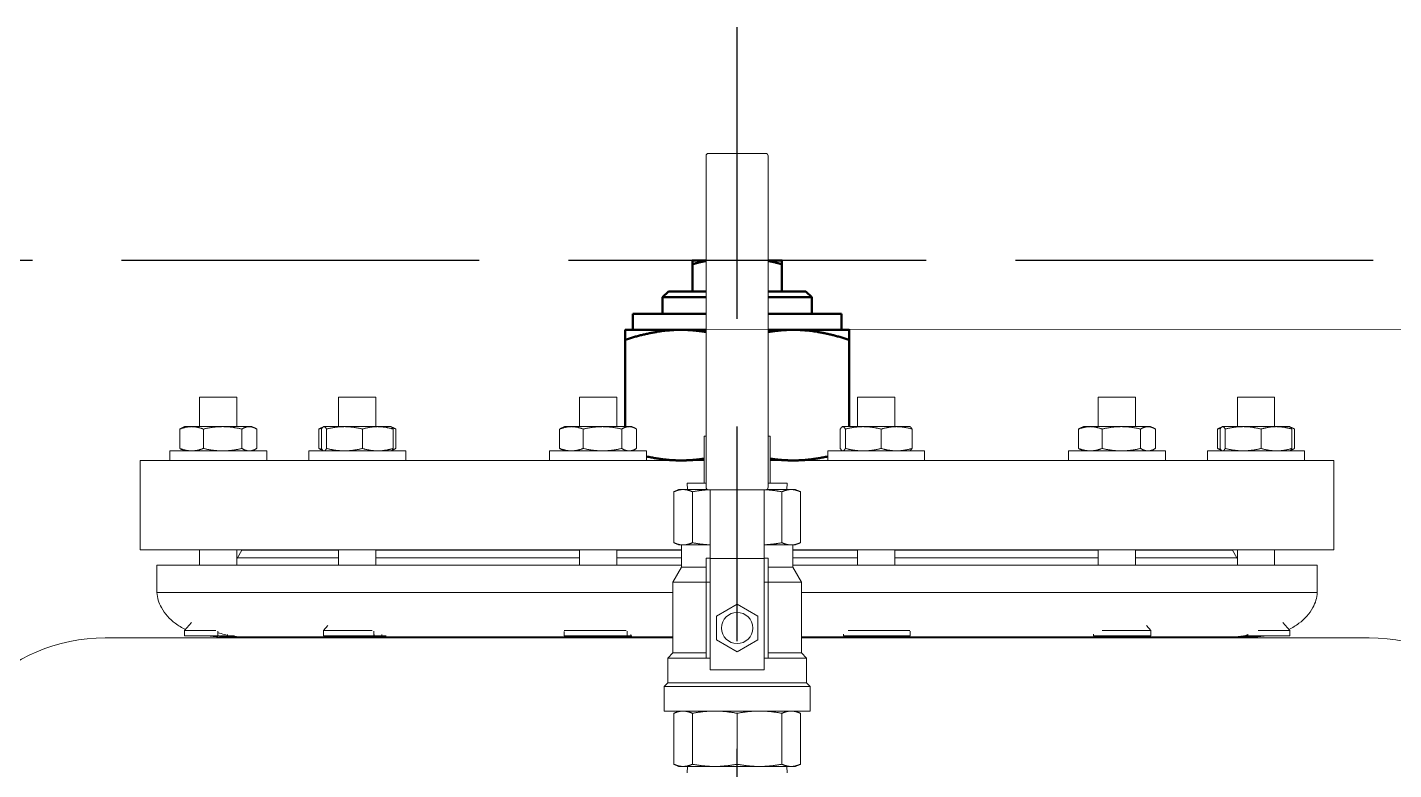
# Model space of a CAD drawing. Header units: inches. Extents: x 20 to 536, y 8 to 344.
# Drawn here: x 107.14 to 118.59, y 139.74 to 145.96 of the extents above; entities that cross this region are included whole.
import ezdxf

# ---------------------------------------------------------------- set-up
doc = ezdxf.new("R2010")
doc.units = ezdxf.units.IN
doc.header["$LTSCALE"] = 16
doc.header["$MEASUREMENT"] = 0
doc.linetypes.add('CHAIN', pattern=[0.7087, 0.4724, -0.0591, 0.1181, -0.0591])
doc.linetypes.add('DASHED_SPACE', pattern=[0.2067, 0.1654, -0.0413])
doc.layers.add('Centerline', color=5, linetype='CHAIN', lineweight=25, true_color=0x0000ff)
doc.layers.add('Sketch Geometry (ANSI)', color=7, linetype='Continuous', lineweight=25)
doc.layers.add('Visible (ANSI)', color=7, linetype='Continuous', lineweight=50)

msp = doc.modelspace()

# ---------------------------------------------------------------- linework, layer by layer
at = {"layer": 'Centerline', "ltscale": 0.952448}
msp.add_line((113.09041, 46.31921), (113.09041, 145.96279), dxfattribs=at)
at = {"layer": 'Sketch Geometry (ANSI)', "linetype": 'DASHED_SPACE', "ltscale": 1.132117}
msp.add_line((148.37187, 144.0098), (24.81537, 144.0098), dxfattribs=at)
at = {"layer": 'Visible (ANSI)', "linetype": 'Continuous', "lineweight": 18}
for p, q in [((112.83028, 144.88543), (112.83028, 144.85562)), ((112.83028, 144.85562), (112.83028, 142.10911)), ((112.85116, 144.90631), (113.32966, 144.90631)), ((113.35054, 144.85562), (113.35054, 144.88543)), ((113.35054, 142.10911), (113.35054, 144.85562)), ((108.9, 142.86379), (108.5875, 142.86379)), ((108.5875, 142.61679), (108.5875, 142.86379)), ((108.9, 142.61679), (108.9, 142.86379)), ((110.06468, 142.86379), (109.75218, 142.86379)), ((109.75218, 142.61679), (109.75218, 142.86379)), ((110.06468, 142.61679), (110.06468, 142.86379)), ((112.08198, 142.86379), (111.76948, 142.86379)), ((111.76948, 142.61679), (111.76948, 142.86379)), ((112.08198, 142.61679), (112.08198, 142.86379)), ((114.41135, 142.86379), (114.09885, 142.86379)), ((114.09885, 142.61679), (114.09885, 142.86379)), ((114.41135, 142.61679), (114.41135, 142.86379)), ((116.42864, 142.86379), (116.11614, 142.86379)), ((116.11614, 142.61679), (116.11614, 142.86379)), ((116.42864, 142.61679), (116.42864, 142.86379)), ((117.59333, 142.86379), (117.28083, 142.86379)), ((117.28083, 142.61679), (117.28083, 142.86379)), ((117.59333, 142.61679), (117.59333, 142.86379)), ((108.42148, 142.4341), (108.42148, 142.59649)), ((108.46225, 142.61679), (108.43905, 142.60598)), ((108.52042, 142.61679), (108.46225, 142.61679)), ((108.78049, 142.61679), (108.52042, 142.61679)), ((108.61936, 142.4341), (108.61936, 142.59649)), ((109.00382, 142.61679), (108.78049, 142.61679)), ((108.94162, 142.4341), (108.94162, 142.59649)), ((109.02525, 142.61679), (109.00382, 142.61679)), ((109.02525, 142.61679), (109.04844, 142.60598)), ((109.06601, 142.4341), (109.06601, 142.59649)), ((109.58616, 142.4341), (109.58616, 142.59649)), ((109.6245, 142.61566), (109.60374, 142.60598)), ((109.60813, 142.4341), (109.60813, 142.59649)), ((109.62693, 142.61679), (109.6245, 142.61566)), ((109.62934, 142.61679), (109.62693, 142.61679)), ((109.80071, 142.61679), (109.62934, 142.61679)), ((109.65055, 142.4341), (109.65055, 142.59649)), ((110.0798, 142.61679), (109.80071, 142.61679)), ((109.95086, 142.4341), (109.95086, 142.59649)), ((110.18993, 142.61679), (110.0798, 142.61679)), ((110.18993, 142.61679), (110.19236, 142.61566)), ((110.19236, 142.61566), (110.21313, 142.60598)), ((110.20874, 142.4341), (110.20874, 142.59649)), ((110.2307, 142.4341), (110.2307, 142.59649)), ((111.60346, 142.4341), (111.60346, 142.59649)), ((111.64423, 142.61679), (111.62103, 142.60598)), ((111.7024, 142.61679), (111.64423, 142.61679)), ((111.96247, 142.61679), (111.7024, 142.61679)), ((111.80134, 142.4341), (111.80134, 142.59649)), ((112.1858, 142.61679), (111.96247, 142.61679)), ((112.1236, 142.4341), (112.1236, 142.59649)), ((112.20723, 142.61679), (112.1858, 142.61679)), ((112.20723, 142.61679), (112.23042, 142.60598)), ((112.24799, 142.4341), (112.24799, 142.59649)), ((112.81482, 142.53758), (112.81482, 142.14387)), ((112.83028, 142.53758), (112.81482, 142.53758)), ((113.366, 142.53758), (113.35054, 142.53758)), ((113.366, 142.53758), (113.366, 142.14387)), ((113.95479, 142.4341), (113.95479, 142.59649)), ((113.9736, 142.61679), (113.97117, 142.61566)), ((113.97601, 142.61679), (113.9736, 142.61679)), ((114.14737, 142.61679), (113.97601, 142.61679)), ((113.99722, 142.4341), (113.99722, 142.59649)), ((114.42646, 142.61679), (114.14737, 142.61679)), ((114.29753, 142.4341), (114.29753, 142.59649)), ((114.5366, 142.61679), (114.42646, 142.61679)), ((114.5366, 142.61679), (114.53903, 142.61566)), ((114.5554, 142.4341), (114.5554, 142.59649)), ((115.95013, 142.4341), (115.95013, 142.59649)), ((115.99089, 142.61679), (115.9677, 142.60598)), ((116.04906, 142.61679), (115.99089, 142.61679)), ((116.30914, 142.61679), (116.04906, 142.61679)), ((116.148, 142.4341), (116.148, 142.59649)), ((116.53246, 142.61679), (116.30914, 142.61679)), ((116.47027, 142.4341), (116.47027, 142.59649)), ((116.55389, 142.61679), (116.53246, 142.61679)), ((116.55389, 142.61679), (116.57709, 142.60598)), ((116.59466, 142.4341), (116.59466, 142.59649)), ((117.11481, 142.4341), (117.11481, 142.59649)), ((117.15315, 142.61566), (117.13239, 142.60598)), ((117.13677, 142.4341), (117.13677, 142.59649)), ((117.15558, 142.61679), (117.15315, 142.61566)), ((117.15799, 142.61679), (117.15558, 142.61679)), ((117.32935, 142.61679), (117.15799, 142.61679)), ((117.1792, 142.4341), (117.1792, 142.59649)), ((117.60844, 142.61679), (117.32935, 142.61679)), ((117.47951, 142.4341), (117.47951, 142.59649)), ((117.71858, 142.61679), (117.60844, 142.61679)), ((117.71858, 142.61679), (117.72101, 142.61566)), ((117.72101, 142.61566), (117.74177, 142.60598)), ((117.73738, 142.4341), (117.73738, 142.59649)), ((117.75935, 142.4341), (117.75935, 142.59649)), ((109.14975, 142.41379), (108.33775, 142.41379)), ((108.33775, 142.41379), (108.33775, 142.33379)), ((108.46225, 142.41379), (108.43905, 142.42461)), ((109.02525, 142.41379), (109.04844, 142.42461)), ((109.14975, 142.41379), (109.14975, 142.33379)), ((110.31443, 142.41379), (109.50243, 142.41379)), ((109.50243, 142.41379), (109.50243, 142.33379)), ((109.6245, 142.41493), (109.60374, 142.42461)), ((109.62693, 142.41379), (109.6245, 142.41493)), ((110.18993, 142.41379), (110.19236, 142.41493)), ((110.19236, 142.41493), (110.21313, 142.42461)), ((110.31443, 142.41379), (110.31443, 142.33379)), ((112.33173, 142.41379), (111.51973, 142.41379)), ((111.51973, 142.41379), (111.51973, 142.33379)), ((111.64423, 142.41379), (111.62103, 142.42461)), ((112.20723, 142.41379), (112.23042, 142.42461)), ((112.33173, 142.41379), (112.33173, 142.33379)), ((114.6611, 142.41379), (113.8491, 142.41379)), ((113.8491, 142.41379), (113.8491, 142.33379)), ((113.9736, 142.41379), (113.97117, 142.41493)), ((114.5366, 142.41379), (114.53903, 142.41493)), ((114.6611, 142.41379), (114.6611, 142.33379)), ((116.67839, 142.41379), (115.86639, 142.41379)), ((115.86639, 142.41379), (115.86639, 142.33379)), ((115.99089, 142.41379), (115.9677, 142.42461)), ((116.55389, 142.41379), (116.57709, 142.42461)), ((116.67839, 142.41379), (116.67839, 142.33379)), ((117.84308, 142.41379), (117.03108, 142.41379)), ((117.03108, 142.41379), (117.03108, 142.33379)), ((117.15315, 142.41493), (117.13239, 142.42461)), ((117.15558, 142.41379), (117.15315, 142.41493)), ((117.71858, 142.41379), (117.72101, 142.41493)), ((117.72101, 142.41493), (117.74177, 142.42461)), ((117.84308, 142.41379), (117.84308, 142.33379)), ((108.09041, 142.33379), (112.81482, 142.33379)), ((108.09041, 142.33379), (108.09041, 141.58379)), ((113.366, 142.33379), (118.09041, 142.33379)), ((118.09041, 142.33379), (118.09041, 141.58379)), ((112.60041, 142.08976), (112.56004, 142.07094)), ((112.56004, 142.07094), (112.56004, 141.64459)), ((112.63771, 142.08976), (112.60041, 142.08976)), ((112.8433, 142.08976), (112.63771, 142.08976)), ((112.83028, 142.14387), (112.67176, 142.14387)), ((112.67345, 142.08976), (112.67176, 142.14387)), ((112.71538, 142.07094), (112.71538, 141.64459)), ((113.32966, 142.08823), (112.85116, 142.08823)), ((112.86421, 142.08823), (112.86421, 141.51119)), ((113.31661, 141.51119), (113.31661, 142.08823)), ((113.54311, 142.08976), (113.33752, 142.08976)), ((113.50906, 142.14387), (113.35054, 142.14387)), ((113.46544, 142.07094), (113.46544, 141.64459)), ((113.50737, 142.08976), (113.50906, 142.14387)), ((113.58041, 142.08976), (113.54311, 142.08976)), ((113.58041, 142.08976), (113.62078, 142.07094)), ((113.62078, 142.07094), (113.62078, 141.64459)), ((112.60041, 141.62576), (112.56004, 141.64459)), ((112.60041, 141.62576), (112.63771, 141.62576)), ((112.62491, 141.44016), (112.62491, 141.62576)), ((112.63771, 141.62576), (112.86421, 141.62576)), ((113.31661, 141.62576), (113.54311, 141.62576)), ((113.54311, 141.62576), (113.58041, 141.62576)), ((113.55591, 141.44016), (113.55591, 141.62576)), ((113.58041, 141.62576), (113.62078, 141.64459)), ((108.09041, 141.58379), (112.62491, 141.58379)), ((108.5875, 141.45579), (108.5875, 141.58379)), ((108.9, 141.45579), (108.9, 141.58379)), ((108.9413, 141.58065), (108.90425, 141.51648)), ((109.75218, 141.51648), (108.90425, 141.51648)), ((109.75218, 141.58065), (108.9413, 141.58065)), ((109.75218, 141.45579), (109.75218, 141.58379)), ((110.06468, 141.45579), (110.06468, 141.58379)), ((111.76948, 141.58065), (110.06468, 141.58065)), ((111.76948, 141.51648), (110.06468, 141.51648)), ((111.76948, 141.45579), (111.76948, 141.58379)), ((112.08198, 141.45579), (112.08198, 141.58379)), ((112.62491, 141.58065), (112.08198, 141.58065)), ((112.62491, 141.51648), (112.08198, 141.51648)), ((112.83028, 141.51575), (112.83028, 141.31418)), ((112.83028, 141.51575), (112.86421, 141.51575)), ((113.31661, 141.51119), (112.86421, 141.51119)), ((112.86421, 141.51119), (112.86421, 140.75926)), ((113.31661, 141.51575), (113.35054, 141.51575)), ((113.31661, 140.75926), (113.31661, 141.51119)), ((113.35054, 141.31418), (113.35054, 141.51575)), ((113.55591, 141.58379), (118.09041, 141.58379)), ((114.09885, 141.58065), (113.55591, 141.58065)), ((114.09885, 141.51648), (113.55591, 141.51648)), ((114.09885, 141.45579), (114.09885, 141.58379)), ((114.41135, 141.45579), (114.41135, 141.58379)), ((116.11614, 141.58065), (114.41135, 141.58065)), ((116.11614, 141.51648), (114.41135, 141.51648)), ((116.11614, 141.45579), (116.11614, 141.58379)), ((116.42864, 141.45579), (116.42864, 141.58379)), ((117.23952, 141.58065), (116.42864, 141.58065)), ((117.27657, 141.51648), (116.42864, 141.51648)), ((117.23952, 141.58065), (117.27657, 141.51648)), ((117.28083, 141.45579), (117.28083, 141.58379)), ((117.59333, 141.45579), (117.59333, 141.58379)), ((112.62491, 141.45579), (108.23041, 141.45579)), ((108.23041, 141.2276), (108.23041, 141.45579)), ((112.62491, 141.44016), (112.55218, 141.31418)), ((112.83028, 141.44016), (112.62491, 141.44016)), ((113.55591, 141.44016), (113.35054, 141.44016)), ((117.95041, 141.45579), (113.55591, 141.45579)), ((113.55591, 141.44016), (113.62865, 141.31418)), ((117.95041, 141.2276), (117.95041, 141.45579)), ((112.83028, 141.31418), (112.55218, 141.31418)), ((112.55218, 140.72047), (112.55218, 141.31418)), ((112.83028, 141.31418), (112.83028, 140.67683)), ((112.83028, 141.31418), (112.86421, 141.31418)), ((113.31661, 141.31418), (113.35054, 141.31418)), ((113.35054, 140.67683), (113.35054, 141.31418)), ((113.62865, 141.31418), (113.35054, 141.31418)), ((113.62865, 140.72047), (113.62865, 141.31418)), ((112.55218, 141.2276), (108.23041, 141.2276)), ((117.95041, 141.2276), (113.62865, 141.2276)), ((112.91641, 141.03022), (113.09041, 141.13068)), ((112.91641, 140.82931), (112.91641, 141.03022)), ((113.09041, 141.13068), (113.26441, 141.03022)), ((113.26441, 141.03022), (113.26441, 140.82931)), ((108.51975, 140.97686), (108.45975, 140.90783)), ((108.72433, 140.90783), (108.45975, 140.90783)), ((108.45975, 140.86379), (108.45975, 140.90783)), ((109.66082, 140.9497), (109.62443, 140.90783)), ((110.03328, 140.90783), (109.62443, 140.90783)), ((109.62443, 140.86379), (109.62443, 140.90783)), ((112.16139, 140.90783), (111.64239, 140.90783)), ((114.53843, 140.90783), (114.01943, 140.90783)), ((116.55639, 140.90783), (116.14754, 140.90783)), ((116.52, 140.9497), (116.55639, 140.90783)), ((116.55639, 140.86379), (116.55639, 140.90783)), ((117.72108, 140.90783), (117.4565, 140.90783)), ((117.66107, 140.97686), (117.72108, 140.90783)), ((117.72108, 140.86379), (117.72108, 140.90783)), ((112.55218, 140.84663), (107.79609, 140.84663)), ((108.73877, 140.86379), (108.45975, 140.86379)), ((108.73877, 140.86379), (108.73877, 140.9022)), ((108.75521, 140.85579), (108.88107, 140.85579)), ((108.82205, 140.86379), (108.76153, 140.86379)), ((108.82205, 140.87614), (108.82205, 140.86379)), ((108.87996, 140.86379), (108.82205, 140.86379)), ((108.92651, 140.85579), (109.96353, 140.85579)), ((110.0461, 140.86379), (109.62443, 140.86379)), ((110.0461, 140.86379), (110.0461, 140.9022)), ((110.11274, 140.86379), (110.0461, 140.86379)), ((110.08765, 140.85579), (111.88383, 140.85579)), ((110.11274, 140.87614), (110.11274, 140.86379)), ((110.151, 140.86379), (110.11274, 140.86379)), ((111.64173, 140.86379), (111.64173, 140.90033)), ((112.16915, 140.86379), (111.64173, 140.86379)), ((112.05339, 140.85579), (112.55218, 140.85579)), ((112.16915, 140.86379), (112.16915, 140.9022)), ((112.2013, 140.86379), (112.16915, 140.86379)), ((112.2013, 140.87614), (112.2013, 140.86379)), ((112.20965, 140.86379), (112.2013, 140.86379)), ((113.09041, 140.72885), (112.91641, 140.82931)), ((113.26441, 140.82931), (113.09041, 140.72885)), ((113.62865, 140.85579), (114.12744, 140.85579)), ((118.38473, 140.84663), (113.62865, 140.84663)), ((113.98211, 140.87864), (113.98211, 140.86379)), ((114.53905, 140.86379), (113.98211, 140.86379)), ((114.29699, 140.85579), (116.09317, 140.85579)), ((114.53905, 140.86379), (114.53905, 140.9022)), ((116.07513, 140.87864), (116.07513, 140.86379)), ((116.55639, 140.86379), (116.07513, 140.86379)), ((116.2173, 140.85579), (117.25432, 140.85579)), ((117.29975, 140.85579), (117.42561, 140.85579)), ((117.36839, 140.86379), (117.33138, 140.86379)), ((117.36839, 140.87864), (117.36839, 140.86379)), ((117.72108, 140.86379), (117.36839, 140.86379)), ((112.55218, 140.72047), (112.50854, 140.67683)), ((112.83028, 140.67683), (112.50854, 140.67683)), ((112.50854, 140.47061), (112.50854, 140.67683)), ((112.83028, 140.72047), (112.55218, 140.72047)), ((112.86421, 140.67683), (112.83028, 140.67683)), ((112.86421, 140.57994), (112.86421, 140.75926)), ((113.31661, 140.75926), (113.31661, 140.57994)), ((113.35054, 140.67683), (113.31661, 140.67683)), ((113.62865, 140.72047), (113.35054, 140.72047)), ((113.67229, 140.67683), (113.35054, 140.67683)), ((113.62865, 140.72047), (113.67229, 140.67683)), ((113.67229, 140.47061), (113.67229, 140.67683)), ((113.31661, 140.57994), (112.86421, 140.57994)), ((112.50854, 140.47061), (112.47791, 140.43999)), ((113.67229, 140.47061), (112.50854, 140.47061)), ((113.67229, 140.47061), (113.70291, 140.43999)), ((113.70291, 140.43999), (112.47791, 140.43999)), ((112.47791, 140.23376), (112.47791, 140.43999)), ((113.70291, 140.23376), (113.70291, 140.43999)), ((113.70291, 140.23376), (112.47791, 140.23376)), ((112.60041, 140.23376), (112.56004, 140.21494)), ((113.58041, 140.23376), (113.62078, 140.21494)), ((112.56004, 139.78859), (112.56004, 140.21494)), ((112.71538, 139.78859), (112.71538, 140.21494)), ((113.09041, 139.78859), (113.09041, 140.21494)), ((113.46544, 139.78859), (113.46544, 140.21494)), ((113.62078, 139.78859), (113.62078, 140.21494)), ((112.60041, 139.76976), (112.56004, 139.78859)), ((112.60041, 139.76976), (112.63771, 139.76976)), ((112.63771, 139.76976), (112.9029, 139.76976)), ((112.67345, 139.76976), (112.67176, 139.71565)), ((112.9029, 139.76976), (113.27793, 139.76976)), ((113.27793, 139.76976), (113.54311, 139.76976)), ((113.50737, 139.76976), (113.50906, 139.71565)), ((113.54311, 139.76976), (113.58041, 139.76976)), ((113.58041, 139.76976), (113.62078, 139.78859))]:
    msp.add_line(p, q, dxfattribs=at)
at = {"layer": 'Visible (ANSI)'}
for p, q in [((112.83028, 144.0098), (112.71541, 144.0098)), ((113.46541, 144.0098), (113.35054, 144.0098)), ((112.71541, 143.75065), (112.71541, 143.9763)), ((113.46541, 143.75065), (113.46541, 143.9763)), ((112.51541, 143.75065), (112.46541, 143.70065)), ((112.83028, 143.70065), (112.46541, 143.70065)), ((112.46541, 143.56179), (112.46541, 143.70065)), ((112.51541, 143.75065), (112.83028, 143.75065)), ((113.35054, 143.75065), (113.66541, 143.75065)), ((113.71541, 143.70065), (113.35054, 143.70065)), ((113.66541, 143.75065), (113.71541, 143.70065)), ((113.71541, 143.56179), (113.71541, 143.70065)), ((112.83028, 143.56179), (112.21541, 143.56179)), ((112.21541, 143.56179), (112.21541, 143.42779)), ((113.96541, 143.56179), (113.35054, 143.56179)), ((113.96541, 143.56179), (113.96541, 143.42779)), ((112.62166, 143.42779), (112.15291, 143.42779)), ((112.83028, 143.42779), (112.62166, 143.42779)), ((113.55916, 143.42779), (113.35054, 143.42779)), ((114.02791, 143.42779), (113.55916, 143.42779)), ((112.15291, 143.34406), (112.15291, 142.61679)), ((114.02791, 143.34406), (114.02791, 142.61679))]:
    msp.add_line(p, q, dxfattribs=at)
at = {"layer": 'Visible (ANSI)', "linetype": 'Continuous', "lineweight": 18}
msp.add_circle((113.09041, 140.92976), 0.1305, dxfattribs=at)
for centre, radius, start, end in [((112.85116, 144.88543), 0.02088, 90, 180), ((113.32966, 144.88543), 0.02088, 0, 90), ((112.85116, 142.10911), 0.02088, 180, 270), ((113.32966, 142.10911), 0.02088, 270, 0), ((108.97096, 141.39624), 0.1375, 119.023912, 121.071654), ((117.20986, 141.39624), 0.1375, 58.928346, 60.976088), ((108.51893, 141.24279), 0.28891, 183.015326, 209.34172), ((117.6619, 141.24279), 0.28891, 330.65828, 356.984674), ((108.63255, 141.30666), 0.41925, 209.34172, 233.614904), ((117.54828, 141.30666), 0.41925, 306.385096, 330.65828), ((108.70674, 141.40735), 0.54432, 233.614904, 244.046206), ((117.47409, 141.40735), 0.54432, 295.953794, 306.385096), ((107.79609, 139.37571), 1.47092, 90, 270), ((108.75521, 141.56617), 0.71038, 261.393107, 270), ((108.86928, 141.2629), 0.41885, 276.363058, 283.598225), ((117.31154, 141.2629), 0.41885, 256.401775, 263.636942), ((117.42561, 141.56617), 0.71038, 270, 278.606893), ((118.38473, 139.37571), 1.47092, 270, 90)]:
    msp.add_arc(centre, radius, start, end, dxfattribs=at)
at = {"layer": 'Visible (ANSI)'}
for points, weights in [([(112.71541, 143.9763), (112.71541, 144.0098), (112.71541, 144.0098)], [1, 1.0379548493, 1]), ([(112.83028, 144.00445), (112.77627, 143.99659), (112.71541, 143.9763)], [1.01826664852, 1.02265012126, 1]), ([(113.46541, 143.9763), (113.40455, 143.99659), (113.35054, 144.00445)], [1, 1.02265012127, 1.01826664852]), ([(113.46541, 144.0098), (113.46541, 144.0098), (113.46541, 143.9763)], [1, 1.0379548493, 1]), ([(112.15291, 143.34406), (112.15291, 143.42779), (112.15291, 143.42779)], [1, 1.0379548493, 1]), ([(112.62166, 143.42779), (112.40411, 143.42779), (112.15291, 143.34406)], [1, 1.0379548493, 1]), ([(112.83028, 143.41021), (112.72431, 143.42779), (112.62166, 143.42779)], [1.01887093303, 1.01755582813, 1]), ([(113.55916, 143.42779), (113.45652, 143.42779), (113.35054, 143.41021)], [1, 1.01755582813, 1.01887093303]), ([(114.02791, 143.34406), (113.77671, 143.42779), (113.55916, 143.42779)], [1, 1.0379548493, 1]), ([(114.02791, 143.42779), (114.02791, 143.42779), (114.02791, 143.34406)], [1, 1.0379548493, 1]), ([(112.33173, 142.36727), (112.48104, 142.33379), (112.62166, 142.33379)], [1.01753550896, 1.02420847105, 1]), ([(112.62166, 142.33379), (112.71691, 142.33379), (112.81482, 142.3489)], [1, 1.0162708763, 1.01859141843]), ([(113.366, 142.3489), (113.46391, 142.33379), (113.55916, 142.33379)], [1.01859141843, 1.0162708763, 1]), ([(113.55916, 142.33379), (113.69978, 142.33379), (113.8491, 142.36727)], [1, 1.02420847105, 1.01753550896])]:
    msp.add_rational_spline(points, weights, degree=2, dxfattribs=at)
at = {"layer": 'Visible (ANSI)', "linetype": 'Continuous', "lineweight": 18}
for points, weights in [([(108.52042, 142.61679), (108.4745, 142.61679), (108.42148, 142.59649)], [1, 1.0379548493, 1]), ([(108.42148, 142.59649), (108.43055, 142.60201), (108.43905, 142.60598)], [1, 1.01005189042, 1.01477953359]), ([(108.61936, 142.59649), (108.56633, 142.61679), (108.52042, 142.61679)], [1, 1.0379548493, 1]), ([(108.78049, 142.61679), (108.70571, 142.61679), (108.61936, 142.59649)], [1, 1.0379548493, 1]), ([(108.94162, 142.59649), (108.85527, 142.61679), (108.78049, 142.61679)], [1, 1.0379548493, 1]), ([(109.00382, 142.61679), (108.97495, 142.61679), (108.94162, 142.59649)], [1, 1.0379548493, 1]), ([(109.06601, 142.59649), (109.03268, 142.61679), (109.00382, 142.61679)], [1, 1.0379548493, 1]), ([(109.61412, 142.60598), (109.60059, 142.60201), (109.58616, 142.59649)], [1.01477953359, 1.01005189042, 1]), ([(109.58616, 142.59649), (109.59524, 142.60201), (109.60374, 142.60598)], [1, 1.01005189042, 1.01477953359]), ([(109.62934, 142.61679), (109.61949, 142.61679), (109.60813, 142.59649)], [1, 1.0379548493, 1]), ([(109.65055, 142.59649), (109.63919, 142.61679), (109.62934, 142.61679)], [1, 1.0379548493, 1]), ([(109.80071, 142.61679), (109.73102, 142.61679), (109.65055, 142.59649)], [1, 1.0379548493, 1]), ([(109.95086, 142.59649), (109.87039, 142.61679), (109.80071, 142.61679)], [1, 1.0379548493, 1]), ([(110.0798, 142.61679), (110.01996, 142.61679), (109.95086, 142.59649)], [1, 1.0379548493, 1]), ([(110.20874, 142.59649), (110.13964, 142.61679), (110.0798, 142.61679)], [1, 1.0379548493, 1]), ([(110.19236, 142.61566), (110.2, 142.6121), (110.20874, 142.59649)], [1.01375847525, 1.02892942038, 1]), ([(110.2307, 142.59649), (110.21313, 142.60719), (110.19737, 142.61216)], [1, 1.01965956375, 1.01895290532]), ([(111.7024, 142.61679), (111.65648, 142.61679), (111.60346, 142.59649)], [1, 1.0379548493, 1]), ([(111.60346, 142.59649), (111.61253, 142.60201), (111.62103, 142.60598)], [1, 1.01005189042, 1.01477953359]), ([(111.80134, 142.59649), (111.74832, 142.61679), (111.7024, 142.61679)], [1, 1.0379548493, 1]), ([(111.96247, 142.61679), (111.88769, 142.61679), (111.80134, 142.59649)], [1, 1.0379548493, 1]), ([(112.1236, 142.59649), (112.03725, 142.61679), (111.96247, 142.61679)], [1, 1.0379548493, 1]), ([(112.1858, 142.61679), (112.15693, 142.61679), (112.1236, 142.59649)], [1, 1.0379548493, 1]), ([(112.24799, 142.59649), (112.21466, 142.61679), (112.1858, 142.61679)], [1, 1.0379548493, 1]), ([(113.97601, 142.61679), (113.96616, 142.61679), (113.95479, 142.59649)], [1, 1.0379548493, 1]), ([(113.99722, 142.59649), (113.98585, 142.61679), (113.97601, 142.61679)], [1, 1.0379548493, 1]), ([(114.14737, 142.61679), (114.07769, 142.61679), (113.99722, 142.59649)], [1, 1.0379548493, 1]), ([(114.29753, 142.59649), (114.21706, 142.61679), (114.14737, 142.61679)], [1, 1.0379548493, 1]), ([(114.42646, 142.61679), (114.36662, 142.61679), (114.29753, 142.59649)], [1, 1.0379548493, 1]), ([(114.5554, 142.59649), (114.48631, 142.61679), (114.42646, 142.61679)], [1, 1.0379548493, 1]), ([(114.53903, 142.61566), (114.54666, 142.6121), (114.5554, 142.59649)], [1.01375847525, 1.02892942038, 1]), ([(116.04906, 142.61679), (116.00315, 142.61679), (115.95013, 142.59649)], [1, 1.0379548493, 1]), ([(115.95013, 142.59649), (115.9592, 142.60201), (115.9677, 142.60598)], [1, 1.01005189042, 1.01477953359]), ([(116.148, 142.59649), (116.09498, 142.61679), (116.04906, 142.61679)], [1, 1.0379548493, 1]), ([(116.30914, 142.61679), (116.23435, 142.61679), (116.148, 142.59649)], [1, 1.0379548493, 1]), ([(116.47027, 142.59649), (116.38392, 142.61679), (116.30914, 142.61679)], [1, 1.0379548493, 1]), ([(116.53246, 142.61679), (116.5036, 142.61679), (116.47027, 142.59649)], [1, 1.0379548493, 1]), ([(116.59466, 142.59649), (116.56133, 142.61679), (116.53246, 142.61679)], [1, 1.0379548493, 1]), ([(117.14277, 142.60598), (117.12924, 142.60201), (117.11481, 142.59649)], [1.01477953359, 1.01005189042, 1]), ([(117.11481, 142.59649), (117.12388, 142.60201), (117.13239, 142.60598)], [1, 1.01005189042, 1.01477953359]), ([(117.15799, 142.61679), (117.14814, 142.61679), (117.13677, 142.59649)], [1, 1.0379548493, 1]), ([(117.1792, 142.59649), (117.16783, 142.61679), (117.15799, 142.61679)], [1, 1.0379548493, 1]), ([(117.32935, 142.61679), (117.25967, 142.61679), (117.1792, 142.59649)], [1, 1.0379548493, 1]), ([(117.47951, 142.59649), (117.39904, 142.61679), (117.32935, 142.61679)], [1, 1.0379548493, 1]), ([(117.60844, 142.61679), (117.5486, 142.61679), (117.47951, 142.59649)], [1, 1.0379548493, 1]), ([(117.73738, 142.59649), (117.66829, 142.61679), (117.60844, 142.61679)], [1, 1.0379548493, 1]), ([(117.72101, 142.61566), (117.72864, 142.6121), (117.73738, 142.59649)], [1.01375847525, 1.02892942038, 1]), ([(117.75935, 142.59649), (117.74177, 142.60719), (117.72602, 142.61216)], [1, 1.01965956375, 1.01895290532]), ([(108.43905, 142.42461), (108.43055, 142.42857), (108.42148, 142.4341)], [1.01477953359, 1.01005189042, 1]), ([(108.42148, 142.4341), (108.4745, 142.41379), (108.52042, 142.41379)], [1, 1.0379548493, 1]), ([(108.52042, 142.41379), (108.56633, 142.41379), (108.61936, 142.4341)], [1, 1.0379548493, 1]), ([(108.61936, 142.4341), (108.70571, 142.41379), (108.78049, 142.41379)], [1, 1.0379548493, 1]), ([(108.78049, 142.41379), (108.85527, 142.41379), (108.94162, 142.4341)], [1, 1.0379548493, 1]), ([(108.94162, 142.4341), (108.97495, 142.41379), (109.00382, 142.41379)], [1, 1.0379548493, 1]), ([(109.00382, 142.41379), (109.03268, 142.41379), (109.06601, 142.4341)], [1, 1.0379548493, 1]), ([(109.58616, 142.4341), (109.60059, 142.42857), (109.61412, 142.42461)], [1, 1.01005189042, 1.01477953359]), ([(109.60374, 142.42461), (109.59524, 142.42857), (109.58616, 142.4341)], [1.01477953359, 1.01005189042, 1]), ([(109.60813, 142.4341), (109.61949, 142.41379), (109.62934, 142.41379)], [1, 1.0379548493, 1]), ([(109.62934, 142.41379), (109.63919, 142.41379), (109.65055, 142.4341)], [1, 1.0379548493, 1]), ([(109.65055, 142.4341), (109.73102, 142.41379), (109.80071, 142.41379)], [1, 1.0379548493, 1]), ([(109.80071, 142.41379), (109.87039, 142.41379), (109.95086, 142.4341)], [1, 1.0379548493, 1]), ([(109.95086, 142.4341), (110.01996, 142.41379), (110.0798, 142.41379)], [1, 1.0379548493, 1]), ([(110.0798, 142.41379), (110.13964, 142.41379), (110.20874, 142.4341)], [1, 1.0379548493, 1]), ([(110.20874, 142.4341), (110.2, 142.41849), (110.19236, 142.41493)], [1, 1.02892942038, 1.01375847525]), ([(110.19737, 142.41842), (110.21313, 142.42339), (110.2307, 142.4341)], [1.01895290532, 1.01965956375, 1]), ([(111.62103, 142.42461), (111.61253, 142.42857), (111.60346, 142.4341)], [1.01477953359, 1.01005189042, 1]), ([(111.60346, 142.4341), (111.65648, 142.41379), (111.7024, 142.41379)], [1, 1.0379548493, 1]), ([(111.7024, 142.41379), (111.74832, 142.41379), (111.80134, 142.4341)], [1, 1.0379548493, 1]), ([(111.80134, 142.4341), (111.88769, 142.41379), (111.96247, 142.41379)], [1, 1.0379548493, 1]), ([(111.96247, 142.41379), (112.03725, 142.41379), (112.1236, 142.4341)], [1, 1.0379548493, 1]), ([(112.1236, 142.4341), (112.15693, 142.41379), (112.1858, 142.41379)], [1, 1.0379548493, 1]), ([(112.1858, 142.41379), (112.21466, 142.41379), (112.24799, 142.4341)], [1, 1.0379548493, 1]), ([(113.95479, 142.4341), (113.96616, 142.41379), (113.97601, 142.41379)], [1, 1.0379548493, 1]), ([(113.97601, 142.41379), (113.98585, 142.41379), (113.99722, 142.4341)], [1, 1.0379548493, 1]), ([(113.99722, 142.4341), (114.07769, 142.41379), (114.14737, 142.41379)], [1, 1.0379548493, 1]), ([(114.14737, 142.41379), (114.21706, 142.41379), (114.29753, 142.4341)], [1, 1.0379548493, 1]), ([(114.29753, 142.4341), (114.36662, 142.41379), (114.42646, 142.41379)], [1, 1.0379548493, 1]), ([(114.42646, 142.41379), (114.48631, 142.41379), (114.5554, 142.4341)], [1, 1.0379548493, 1]), ([(114.5554, 142.4341), (114.54666, 142.41849), (114.53903, 142.41493)], [1, 1.02892942038, 1.01375847525]), ([(115.9677, 142.42461), (115.9592, 142.42857), (115.95013, 142.4341)], [1.01477953359, 1.01005189042, 1]), ([(115.95013, 142.4341), (116.00315, 142.41379), (116.04906, 142.41379)], [1, 1.0379548493, 1]), ([(116.04906, 142.41379), (116.09498, 142.41379), (116.148, 142.4341)], [1, 1.0379548493, 1]), ([(116.148, 142.4341), (116.23435, 142.41379), (116.30914, 142.41379)], [1, 1.0379548493, 1]), ([(116.30914, 142.41379), (116.38392, 142.41379), (116.47027, 142.4341)], [1, 1.0379548493, 1]), ([(116.47027, 142.4341), (116.5036, 142.41379), (116.53246, 142.41379)], [1, 1.0379548493, 1]), ([(116.53246, 142.41379), (116.56133, 142.41379), (116.59466, 142.4341)], [1, 1.0379548493, 1]), ([(117.13239, 142.42461), (117.12388, 142.42857), (117.11481, 142.4341)], [1.01477953359, 1.01005189042, 1]), ([(117.11481, 142.4341), (117.12924, 142.42857), (117.14277, 142.42461)], [1, 1.01005189042, 1.01477953359]), ([(117.13677, 142.4341), (117.14814, 142.41379), (117.15799, 142.41379)], [1, 1.0379548493, 1]), ([(117.15799, 142.41379), (117.16783, 142.41379), (117.1792, 142.4341)], [1, 1.0379548493, 1]), ([(117.1792, 142.4341), (117.25967, 142.41379), (117.32935, 142.41379)], [1, 1.0379548493, 1]), ([(117.32935, 142.41379), (117.39904, 142.41379), (117.47951, 142.4341)], [1, 1.0379548493, 1]), ([(117.47951, 142.4341), (117.5486, 142.41379), (117.60844, 142.41379)], [1, 1.0379548493, 1]), ([(117.60844, 142.41379), (117.66829, 142.41379), (117.73738, 142.4341)], [1, 1.0379548493, 1]), ([(117.73738, 142.4341), (117.72864, 142.41849), (117.72101, 142.41493)], [1, 1.02892942038, 1.01375847525]), ([(117.72602, 142.41842), (117.74177, 142.42339), (117.75935, 142.4341)], [1.01895290532, 1.01965956375, 1]), ([(112.63771, 142.08976), (112.60041, 142.08976), (112.56004, 142.07094)], [1, 1.0562990584, 1.07162109099]), ([(112.71538, 142.07094), (112.67501, 142.08976), (112.63771, 142.08976)], [1.07162109099, 1.0562990584, 1]), ([(112.85049, 142.08824), (112.78539, 142.08446), (112.71538, 142.07094)], [1.02821409886, 1.06057201315, 1.07162109099]), ([(113.46544, 142.07094), (113.39544, 142.08446), (113.33033, 142.08824)], [1.07162109099, 1.06057201315, 1.02821409886]), ([(113.54311, 142.08976), (113.50581, 142.08976), (113.46544, 142.07094)], [1, 1.0562990584, 1.07162109099]), ([(113.62078, 142.07094), (113.58041, 142.08976), (113.54311, 142.08976)], [1.07162109099, 1.0562990584, 1]), ([(112.56004, 141.64459), (112.60041, 141.62576), (112.63771, 141.62576)], [1.07162109099, 1.0562990584, 1]), ([(112.63771, 141.62576), (112.67501, 141.62576), (112.71538, 141.64459)], [1, 1.0562990584, 1.07162109099]), ([(112.71538, 141.64459), (112.79261, 141.62967), (112.86421, 141.6266)], [1.07162109099, 1.05944514846, 1.02139227006]), ([(113.31661, 141.6266), (113.38822, 141.62967), (113.46544, 141.64459)], [1.02139227006, 1.05944514846, 1.07162109099]), ([(113.46544, 141.64459), (113.50581, 141.62576), (113.54311, 141.62576)], [1.07162109099, 1.0562990584, 1]), ([(113.54311, 141.62576), (113.58041, 141.62576), (113.62078, 141.64459)], [1, 1.0562990584, 1.07162109099]), ([(112.63771, 140.23376), (112.60041, 140.23376), (112.56004, 140.21494)], [1, 1.04927042368, 1.05740736242]), ([(112.71538, 140.21494), (112.67501, 140.23376), (112.63771, 140.23376)], [1.05740736242, 1.04927042368, 1]), ([(112.9029, 140.23376), (112.81285, 140.23376), (112.71538, 140.21494)], [1, 1.04927042368, 1.05740736242]), ([(113.09041, 140.21494), (112.99295, 140.23376), (112.9029, 140.23376)], [1.05740736242, 1.04927042368, 1]), ([(113.27793, 140.23376), (113.18788, 140.23376), (113.09041, 140.21494)], [1, 1.04927042368, 1.05740736242]), ([(113.46544, 140.21494), (113.36797, 140.23376), (113.27793, 140.23376)], [1.05740736242, 1.04927042368, 1]), ([(113.54311, 140.23376), (113.50581, 140.23376), (113.46544, 140.21494)], [1, 1.04927042368, 1.05740736242]), ([(113.62078, 140.21494), (113.58041, 140.23376), (113.54311, 140.23376)], [1.05740736242, 1.04927042368, 1]), ([(112.56004, 139.78859), (112.60041, 139.76976), (112.63771, 139.76976)], [1.05740736242, 1.04927042368, 1]), ([(112.63771, 139.76976), (112.67501, 139.76976), (112.71538, 139.78859)], [1, 1.04927042368, 1.05740736242]), ([(112.71538, 139.78859), (112.81285, 139.76976), (112.9029, 139.76976)], [1.05740736242, 1.04927042368, 1]), ([(112.9029, 139.76976), (112.99295, 139.76976), (113.09041, 139.78859)], [1, 1.04927042368, 1.05740736242]), ([(113.09041, 139.78859), (113.18788, 139.76976), (113.27793, 139.76976)], [1.05740736242, 1.04927042368, 1]), ([(113.27793, 139.76976), (113.36797, 139.76976), (113.46544, 139.78859)], [1, 1.04927042368, 1.05740736242]), ([(113.46544, 139.78859), (113.50581, 139.76976), (113.54311, 139.76976)], [1.05740736242, 1.04927042368, 1]), ([(113.54311, 139.76976), (113.58041, 139.76976), (113.62078, 139.78859)], [1, 1.04927042368, 1.05740736242])]:
    msp.add_rational_spline(points, weights, degree=2, dxfattribs=at)
for points in [[(108.73877, 140.89132), (108.74372, 140.88974), (108.74869, 140.88821), (108.75367, 140.88674)], [(108.75367, 140.88674), (108.77252, 140.88116), (108.79125, 140.87618), (108.80924, 140.87201)]]:
    msp.add_open_spline(points, degree=3, dxfattribs=at)
for points, knots in [([(108.91523, 140.85608), (108.91221, 140.85605), (108.90877, 140.85601), (108.89419, 140.85583), (108.88046, 140.85568), (108.84558, 140.85616), (108.82395, 140.85693), (108.78052, 140.86061), (108.75961, 140.8632), (108.73877, 140.86685)], [-0.785210169, -0.785210169, -0.785210169, -0.785210169, -0.728004291, -0.728004291, -0.567318433, -0.567318433, -0.380362779, -0.380362779, -0.218469899, -0.218469899, -0.218469899, -0.218469899]), ([(108.84945, 140.8638), (108.8577, 140.86235), (108.86553, 140.86113), (108.89058, 140.8577), (108.90488, 140.85657), (108.9199, 140.85587), (108.92378, 140.85579), (108.92651, 140.85579)], [-1.450051403, -1.450051403, -1.450051403, -1.450051403, -1.372572422, -1.372572422, -1.185225801, -1.185225801, -1.091811449, -1.091811449, -1.091811449, -1.091811449]), ([(110.0774, 140.86379), (110.07773, 140.86368), (110.07805, 140.86358), (110.08785, 140.8603), (110.09364, 140.85835), (110.09726, 140.85601), (110.09435, 140.85577), (110.08142, 140.85581), (110.07371, 140.85596), (110.05557, 140.85613), (110.04577, 140.85617), (110.02322, 140.85613), (110.01047, 140.85603), (109.97944, 140.85582), (109.96078, 140.8557), (109.91743, 140.85615), (109.89282, 140.85691), (109.85445, 140.86005), (109.84042, 140.86167), (109.82716, 140.8638)], [-1.44979112, -1.44979112, -1.44979112, -1.44979112, -1.44397012, -1.44397012, -1.27123454, -1.27123454, -1.08445893, -1.08445893, -0.95079876, -0.95079876, -0.8367508, -0.8367508, -0.7181241, -0.7181241, -0.56830832, -0.56830832, -0.38198584, -0.38198584, -0.26790242, -0.26790242, -0.26790242, -0.26790242]), ([(110.0461, 140.87437), (110.04731, 140.87395), (110.04851, 140.87354), (110.05081, 140.87275), (110.05191, 140.87237), (110.05299, 140.87201)], [-1.5947120524, -1.5947120524, -1.5947120524, -1.5947120524, -1.5806779204, -1.5806779204, -1.5673916588, -1.5673916588, -1.5673916588, -1.5673916588]), ([(112.1127, 140.86379), (112.11236, 140.86315), (112.11187, 140.86256), (112.10769, 140.85899), (112.09952, 140.85736), (112.07531, 140.85578), (112.05992, 140.85573), (112.02456, 140.85591), (112.00517, 140.85611), (111.96387, 140.85619), (111.94229, 140.85608), (111.89805, 140.85581), (111.87574, 140.85566), (111.83445, 140.85633), (111.81574, 140.85713), (111.78864, 140.86009), (111.77904, 140.8617), (111.77086, 140.8638)], [-1.44993921, -1.44993921, -1.44993921, -1.44993921, -1.41568188, -1.41568188, -1.22942234, -1.22942234, -1.05257723, -1.05257723, -0.88596915, -0.88596915, -0.72086822, -0.72086822, -0.54831844, -0.54831844, -0.3804262, -0.3804262, -0.2678066, -0.2678066, -0.2678066, -0.2678066]), ([(114.40997, 140.8638), (114.40433, 140.86235), (114.39802, 140.86113), (114.37423, 140.8577), (114.35407, 140.85657), (114.31184, 140.85568), (114.29061, 140.85577), (114.24979, 140.856), (114.23053, 140.85614), (114.19336, 140.85617), (114.17565, 140.85608), (114.14122, 140.85583), (114.12506, 140.85568), (114.09577, 140.85616), (114.08387, 140.85693), (114.07199, 140.86009), (114.06922, 140.8617), (114.06813, 140.8638)], [-1.4500514, -1.4500514, -1.4500514, -1.4500514, -1.37257242, -1.37257242, -1.1852258, -1.1852258, -1.01940759, -1.01940759, -0.87286576, -0.87286576, -0.72800429, -0.72800429, -0.56731843, -0.56731843, -0.38036278, -0.38036278, -0.26789035, -0.26789035, -0.26789035, -0.26789035]), ([(116.35366, 140.86379), (116.35298, 140.86368), (116.3523, 140.86358), (116.33129, 140.8603), (116.30935, 140.85835), (116.26244, 140.85601), (116.23792, 140.85577), (116.19797, 140.85581), (116.18214, 140.85596), (116.15522, 140.85613), (116.14387, 140.85617), (116.12333, 140.85613), (116.11433, 140.85603), (116.09775, 140.85582), (116.09128, 140.8557), (116.08352, 140.85615), (116.08396, 140.85691), (116.09221, 140.86005), (116.09704, 140.86167), (116.10342, 140.8638)], [-1.44979112, -1.44979112, -1.44979112, -1.44979112, -1.44397012, -1.44397012, -1.27123454, -1.27123454, -1.08445893, -1.08445893, -0.95079876, -0.95079876, -0.8367508, -0.8367508, -0.7181241, -0.7181241, -0.56830832, -0.56830832, -0.38198584, -0.38198584, -0.26790242, -0.26790242, -0.26790242, -0.26790242]), ([(117.25432, 140.85579), (117.25605, 140.85579), (117.25826, 140.85582), (117.2693, 140.85616), (117.28207, 140.85694), (117.31484, 140.86087), (117.33437, 140.86399), (117.36006, 140.86941), (117.3642, 140.87032), (117.36839, 140.87127)], [-0.626206038, -0.626206038, -0.626206038, -0.626206038, -0.56678811, -0.56678811, -0.380234072, -0.380234072, -0.194359726, -0.194359726, -0.159154784, -0.159154784, -0.159154784, -0.159154784]), ([(117.42297, 140.86379), (117.40344, 140.86096), (117.38418, 140.85905), (117.34309, 140.8563), (117.32236, 140.85587), (117.29156, 140.85575), (117.28031, 140.8559), (117.26938, 140.85604), (117.26741, 140.85606), (117.26559, 140.85608)], [-1.449950147, -1.449950147, -1.449950147, -1.449950147, -1.298595055, -1.298595055, -1.110382724, -1.110382724, -0.967118837, -0.967118837, -0.932717666, -0.932717666, -0.932717666, -0.932717666])]:
    msp.add_open_spline(points, degree=3, knots=knots, dxfattribs=at)

doc.saveas('drawing.dxf')
